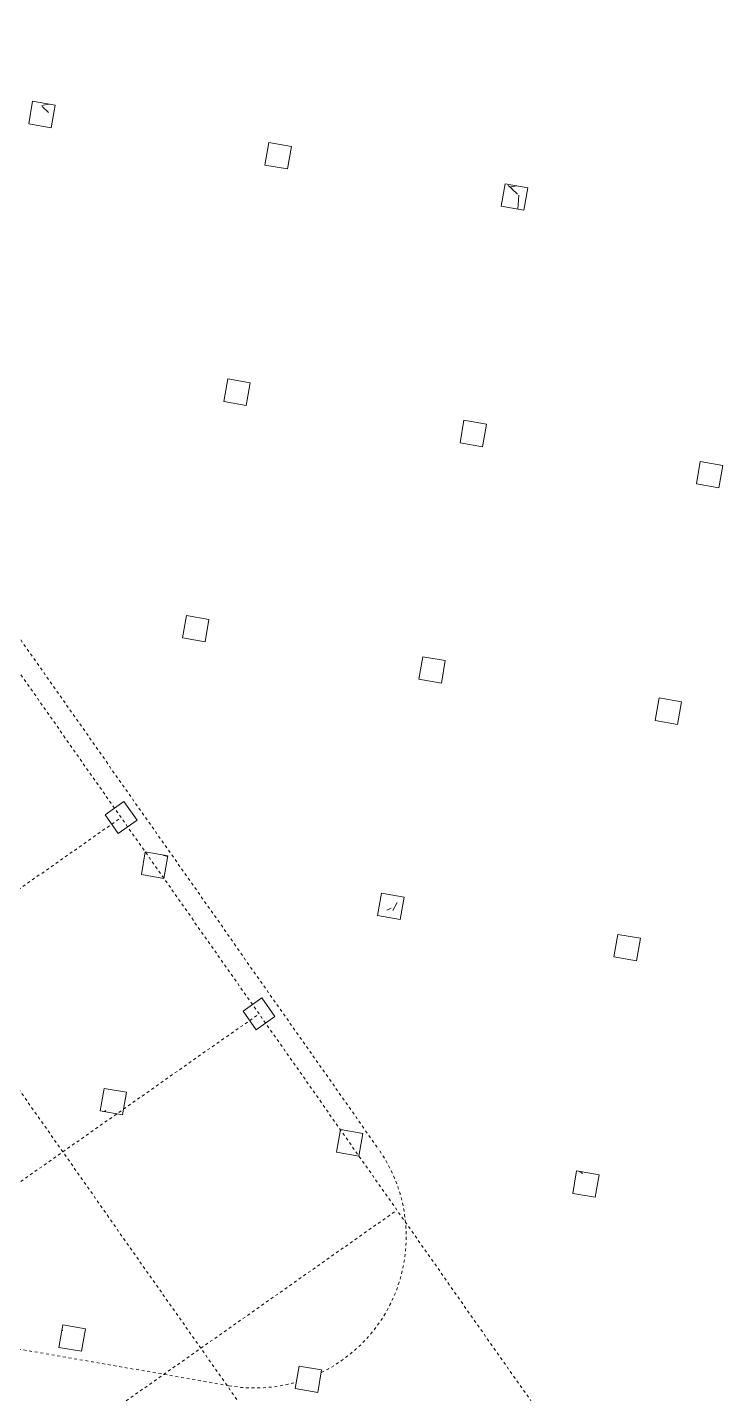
# Model space of a CAD drawing. Extents: x 274235 to 276654, y 142848 to 144425.
# Drawn here: x 276277.03 to 276301.45, y 143025.47 to 143073.29 of the extents above; entities that cross this region are included whole.
import ezdxf

# ---------------------------------------------------------------- set-up
doc = ezdxf.new("R2010")
doc.units = 0
doc.header["$LTSCALE"] = 1.5
doc.linetypes.add('ACM-G-CENTER', pattern=[50.8, 31.75, -6.35, 6.35, -6.35])
doc.linetypes.add('ACM-G-HIDDEN2', pattern=[4.7625, 3.175, -1.5875])
doc.layers.get('0').update_dxf_attribs({"linetype": 'CONTINUOUS', "lineweight": 0})
for name, color, linetype, lineweight in [('_ACM-A-DETL', 7, 'CONTINUOUS', 5), ('_ACM-A-GRID', 3, 'CONTINUOUS', 5), ('_ACM-S-STRU-CLOS', 5, 'CONTINUOUS', 5)]:
    doc.layers.add(name, color=color, linetype=linetype, lineweight=lineweight)

# ---------------------------------------------------------------- blocks, each defined once
blk = doc.blocks.new('M_Concrete-Rectangular-Column - 800 x 800mm-V410-B1_Working')
at = {"layer": '_ACM-S-STRU-CLOS'}
h = blk.add_hatch(dxfattribs=at)
h.set_pattern_fill('FP_263', color=256, style=0, pattern_type=2)
h.set_pattern_definition([(50, (-1033804, -671604.6), (3643.682, -318.781), [381, -4191]), (355, (-1033804, -671604.6), (-704.856, 3821.136), [304.8, -3352.8]), (100.451, (-1033500.5, -671631), (2938.852, 3502.332), [323.8, -3561.801]), (46.184, (-1033804, -670588.6), (5421.582, -840.855), [571.5, -6286.5]), (96.636, (-1033352.3, -670658.6), (4748.051, 4948.551), [485.7, -5342.702]), (351.184, (-1033804, -670588.6), (4748.1, 4948.506), [457.2, -5029.2]), (21, (-1033296, -670842.6), (3032.288, -2045.3045), [381, -4191]), (326, (-1033296, -670842.6), (1236.042, 3683.762), [304.8, -3352.8]), (71.451, (-1033043.4, -671013), (4268.343, 1638.425), [323.8, -3561.801]), (37.5, (-1033804.1, -671604.6), (61.772, 1691.1008), [167.64, -3144.52, 167.64, -6601.46]), (37.5, (-1033804.1, -671604.6), (61.772, 1691.1008), [-3479.8, -3235.96, 167.64, -3197.86]), (7.5, (-1033804.1, -671604.6), (1336.3933, 2003.6115), [167.64, -1772.92, 167.64, -4351.02]), (7.5, (-1033804.1, -671604.6), (1336.3933, 2003.6115), [-2108.2, -3068.32, 167.64, -1115.06]), (327.5, (-1034937, -671604.6), (2711.8178, -114.5786), [167.64, -1102.36, -9220.2]), (327.5, (-1034937, -671604.6), (2711.8178, -114.5786), [-1270, 167.64, -3794.76, -5257.8]), (327.5, (-1034937, -671604.6), (2711.8178, -114.5786), [-5232.4, 167.64, -5090.16]), (317.5, (-1035445, -671604.6), (2962.5856, 508.5334), [167.64, -1483.36, -6365.24]), (317.5, (-1035445, -671604.6), (2962.5856, 508.5334), [-1651, 167.64, -2463.8, -3733.8]), (317.5, (-1035445, -671604.6), (2962.5856, 508.5334), [-4282.44, 167.64, -3566.16])])
h.paths.add_polyline_path([(400, -400), (400, 400), (-400, 400), (-400, -400)])
at = {"layer": '_ACM-A-DETL', "color": 250}
for p, q in [((400, 400), (-400, 400)), ((-400, 400), (-400, -400)), ((400, -400), (400, 400)), ((-400, -400), (400, -400))]:
    blk.add_line(p, q, dxfattribs=at)
blk = doc.blocks.new('M_Concrete-Rectangular-Column - 800 x 800mm-V417-B1_Working')
at = {"layer": '_ACM-A-DETL', "color": 250}
for p, q in [((400, 400), (-400, 400)), ((-400, 400), (-400, -400)), ((400, -400), (400, 400)), ((-400, -400), (400, -400))]:
    blk.add_line(p, q, dxfattribs=at)
blk = doc.blocks.new('M_Concrete-Rectangular-Column - 800 x 800mm-V418-B1_Working')
at = {"layer": '_ACM-A-DETL', "color": 250}
for p, q in [((400, 400), (-400, 400)), ((-400, 400), (-400, -400)), ((400, -400), (400, 400)), ((-400, -400), (400, -400))]:
    blk.add_line(p, q, dxfattribs=at)
blk = doc.blocks.new('M_Concrete-Rectangular-Column - 800 x 800mm-V419-B1_Working')
at = {"layer": '_ACM-S-STRU-CLOS'}
h = blk.add_hatch(dxfattribs=at)
h.set_pattern_fill('FP_267', color=256, style=0, pattern_type=2)
h.set_pattern_definition([(50, (-1042204, -654804.6), (3643.682, -318.781), [381, -4191]), (355, (-1042204, -654804.6), (-704.856, 3821.136), [304.8, -3352.8]), (100.451, (-1041900.5, -654831), (2938.852, 3502.332), [323.8, -3561.801]), (46.184, (-1042204, -653788.6), (5421.582, -840.855), [571.5, -6286.5]), (96.636, (-1041752.3, -653858.6), (4748.051, 4948.551), [485.7, -5342.702]), (351.184, (-1042204, -653788.6), (4748.1, 4948.506), [457.2, -5029.2]), (21, (-1041696, -654042.6), (3032.288, -2045.3045), [381, -4191]), (326, (-1041696, -654042.6), (1236.042, 3683.762), [304.8, -3352.8]), (71.451, (-1041443.4, -654213), (4268.343, 1638.425), [323.8, -3561.801]), (37.5, (-1042204.1, -654804.6), (61.772, 1691.1008), [167.64, -3144.52, 167.64, -6601.46]), (37.5, (-1042204.1, -654804.6), (61.772, 1691.1008), [-3479.8, -3235.96, 167.64, -3197.86]), (7.5, (-1042204.1, -654804.6), (1336.3933, 2003.6115), [167.64, -1772.92, 167.64, -4351.02]), (7.5, (-1042204.1, -654804.6), (1336.3933, 2003.6115), [-2108.2, -3068.32, 167.64, -1115.06]), (327.5, (-1043337, -654804.6), (2711.8178, -114.5786), [167.64, -1102.36, -9220.2]), (327.5, (-1043337, -654804.6), (2711.8178, -114.5786), [-1270, 167.64, -3794.76, -5257.8]), (327.5, (-1043337, -654804.6), (2711.8178, -114.5786), [-5232.4, 167.64, -5090.16]), (317.5, (-1043845, -654804.6), (2962.5856, 508.5334), [167.64, -1483.36, -6365.24]), (317.5, (-1043845, -654804.6), (2962.5856, 508.5334), [-1651, 167.64, -2463.8, -3733.8]), (317.5, (-1043845, -654804.6), (2962.5856, 508.5334), [-4282.44, 167.64, -3566.16])])
h.paths.add_polyline_path([(400, -400), (400, 400), (-400, 400), (-400, -400)])
at = {"layer": '_ACM-A-DETL', "color": 250}
for p, q in [((400, 400), (-400, 400)), ((-400, 400), (-400, -400)), ((400, -400), (400, 400)), ((-400, -400), (400, -400))]:
    blk.add_line(p, q, dxfattribs=at)
blk = doc.blocks.new('M_Concrete-Rectangular-Column - 800 x 800mm-V420-B1_Working')
at = {"layer": '_ACM-S-STRU-CLOS'}
h = blk.add_hatch(dxfattribs=at)
h.set_pattern_fill('FP_268', color=256, style=0, pattern_type=2)
h.set_pattern_definition([(50, (-1042204, -646404.6), (3643.682, -318.781), [381, -4191]), (355, (-1042204, -646404.6), (-704.856, 3821.136), [304.8, -3352.8]), (100.451, (-1041900.5, -646431), (2938.852, 3502.332), [323.8, -3561.801]), (46.184, (-1042204, -645388.6), (5421.582, -840.855), [571.5, -6286.5]), (96.636, (-1041752.3, -645458.6), (4748.051, 4948.551), [485.7, -5342.702]), (351.184, (-1042204, -645388.6), (4748.1, 4948.506), [457.2, -5029.2]), (21, (-1041696, -645642.6), (3032.288, -2045.3045), [381, -4191]), (326, (-1041696, -645642.6), (1236.042, 3683.762), [304.8, -3352.8]), (71.451, (-1041443.4, -645813), (4268.343, 1638.425), [323.8, -3561.801]), (37.5, (-1042204.1, -646404.6), (61.772, 1691.1008), [167.64, -3144.52, 167.64, -6601.46]), (37.5, (-1042204.1, -646404.6), (61.772, 1691.1008), [-3479.8, -3235.96, 167.64, -3197.86]), (7.5, (-1042204.1, -646404.6), (1336.3933, 2003.6115), [167.64, -1772.92, 167.64, -4351.02]), (7.5, (-1042204.1, -646404.6), (1336.3933, 2003.6115), [-2108.2, -3068.32, 167.64, -1115.06]), (327.5, (-1043337, -646404.6), (2711.8178, -114.5786), [167.64, -1102.36, -9220.2]), (327.5, (-1043337, -646404.6), (2711.8178, -114.5786), [-1270, 167.64, -3794.76, -5257.8]), (327.5, (-1043337, -646404.6), (2711.8178, -114.5786), [-5232.4, 167.64, -5090.16]), (317.5, (-1043845, -646404.6), (2962.5856, 508.5334), [167.64, -1483.36, -6365.24]), (317.5, (-1043845, -646404.6), (2962.5856, 508.5334), [-1651, 167.64, -2463.8, -3733.8]), (317.5, (-1043845, -646404.6), (2962.5856, 508.5334), [-4282.44, 167.64, -3566.16])])
h.paths.add_polyline_path([(400, -400), (400, 400), (-400, 400), (-400, -400)])
at = {"layer": '_ACM-A-DETL', "color": 250}
for p, q in [((400, 400), (-400, 400)), ((-400, 400), (-400, -400)), ((400, -400), (400, 400)), ((-400, -400), (400, -400))]:
    blk.add_line(p, q, dxfattribs=at)
blk = doc.blocks.new('M_Concrete-Rectangular-Column - 800 x 800mm-V426-B1_Working')
at = {"layer": '_ACM-S-STRU-CLOS'}
h = blk.add_hatch(dxfattribs=at)
h.set_pattern_fill('FP_272', color=256, style=0, pattern_type=2)
h.set_pattern_definition([(50, (-1050604, -671604.6), (3643.682, -318.781), [381, -4191]), (355, (-1050604, -671604.6), (-704.856, 3821.136), [304.8, -3352.8]), (100.451, (-1050300.5, -671631), (2938.852, 3502.332), [323.8, -3561.801]), (46.184, (-1050604, -670588.6), (5421.582, -840.855), [571.5, -6286.5]), (96.636, (-1050152.3, -670658.6), (4748.051, 4948.551), [485.7, -5342.702]), (351.184, (-1050604, -670588.6), (4748.1, 4948.506), [457.2, -5029.2]), (21, (-1050096, -670842.6), (3032.288, -2045.3045), [381, -4191]), (326, (-1050096, -670842.6), (1236.042, 3683.762), [304.8, -3352.8]), (71.451, (-1049843.4, -671013), (4268.343, 1638.425), [323.8, -3561.801]), (37.5, (-1050604.1, -671604.6), (61.772, 1691.1008), [167.64, -3144.52, 167.64, -6601.46]), (37.5, (-1050604.1, -671604.6), (61.772, 1691.1008), [-3479.8, -3235.96, 167.64, -3197.86]), (7.5, (-1050604.1, -671604.6), (1336.3933, 2003.6115), [167.64, -1772.92, 167.64, -4351.02]), (7.5, (-1050604.1, -671604.6), (1336.3933, 2003.6115), [-2108.2, -3068.32, 167.64, -1115.06]), (327.5, (-1051737, -671604.6), (2711.8178, -114.5786), [167.64, -1102.36, -9220.2]), (327.5, (-1051737, -671604.6), (2711.8178, -114.5786), [-1270, 167.64, -3794.76, -5257.8]), (327.5, (-1051737, -671604.6), (2711.8178, -114.5786), [-5232.4, 167.64, -5090.16]), (317.5, (-1052245, -671604.6), (2962.5856, 508.5334), [167.64, -1483.36, -6365.24]), (317.5, (-1052245, -671604.6), (2962.5856, 508.5334), [-1651, 167.64, -2463.8, -3733.8]), (317.5, (-1052245, -671604.6), (2962.5856, 508.5334), [-4282.44, 167.64, -3566.16])])
h.paths.add_polyline_path([(400, -400), (400, 400), (-400, 400), (-400, -400)])
at = {"layer": '_ACM-A-DETL', "color": 250}
for p, q in [((400, 400), (-400, 400)), ((-400, 400), (-400, -400)), ((400, -400), (400, 400)), ((-400, -400), (400, -400))]:
    blk.add_line(p, q, dxfattribs=at)
blk = doc.blocks.new('M_Concrete-Rectangular-Column - 800 x 800mm-V427-B1_Working')
at = {"layer": '_ACM-S-STRU-CLOS'}
h = blk.add_hatch(dxfattribs=at)
h.set_pattern_fill('FP_273', color=256, style=0, pattern_type=2)
h.set_pattern_definition([(50, (-1050604, -663204.6), (3643.682, -318.781), [381, -4191]), (355, (-1050604, -663204.6), (-704.856, 3821.136), [304.8, -3352.8]), (100.451, (-1050300.5, -663231), (2938.852, 3502.332), [323.8, -3561.801]), (46.184, (-1050604, -662188.6), (5421.582, -840.855), [571.5, -6286.5]), (96.636, (-1050152.3, -662258.6), (4748.051, 4948.551), [485.7, -5342.702]), (351.184, (-1050604, -662188.6), (4748.1, 4948.506), [457.2, -5029.2]), (21, (-1050096, -662442.6), (3032.288, -2045.3045), [381, -4191]), (326, (-1050096, -662442.6), (1236.042, 3683.762), [304.8, -3352.8]), (71.451, (-1049843.4, -662613), (4268.343, 1638.425), [323.8, -3561.801]), (37.5, (-1050604.1, -663204.6), (61.772, 1691.1008), [167.64, -3144.52, 167.64, -6601.46]), (37.5, (-1050604.1, -663204.6), (61.772, 1691.1008), [-3479.8, -3235.96, 167.64, -3197.86]), (7.5, (-1050604.1, -663204.6), (1336.3933, 2003.6115), [167.64, -1772.92, 167.64, -4351.02]), (7.5, (-1050604.1, -663204.6), (1336.3933, 2003.6115), [-2108.2, -3068.32, 167.64, -1115.06]), (327.5, (-1051737, -663204.6), (2711.8178, -114.5786), [167.64, -1102.36, -9220.2]), (327.5, (-1051737, -663204.6), (2711.8178, -114.5786), [-1270, 167.64, -3794.76, -5257.8]), (327.5, (-1051737, -663204.6), (2711.8178, -114.5786), [-5232.4, 167.64, -5090.16]), (317.5, (-1052245, -663204.6), (2962.5856, 508.5334), [167.64, -1483.36, -6365.24]), (317.5, (-1052245, -663204.6), (2962.5856, 508.5334), [-1651, 167.64, -2463.8, -3733.8]), (317.5, (-1052245, -663204.6), (2962.5856, 508.5334), [-4282.44, 167.64, -3566.16])])
h.paths.add_polyline_path([(400, -400), (400, 400), (-400, 400), (-400, -400)])
at = {"layer": '_ACM-A-DETL', "color": 250}
for p, q in [((400, 400), (-400, 400)), ((-400, 400), (-400, -400)), ((400, -400), (400, 400)), ((-400, -400), (400, -400))]:
    blk.add_line(p, q, dxfattribs=at)
blk = doc.blocks.new('M_Concrete-Rectangular-Column - 800 x 800mm-V428-B1_Working')
at = {"layer": '_ACM-A-DETL', "color": 250}
for p, q in [((400, 400), (-400, 400)), ((-400, 400), (-400, -400)), ((400, -400), (400, 400)), ((-400, -400), (400, -400))]:
    blk.add_line(p, q, dxfattribs=at)
blk = doc.blocks.new('M_Concrete-Rectangular-Column - 800 x 800mm-V429-B1_Working')
at = {"layer": '_ACM-S-STRU-CLOS'}
h = blk.add_hatch(dxfattribs=at)
h.set_pattern_fill('FP_274', color=256, style=0, pattern_type=2)
h.set_pattern_definition([(50, (-1050604, -646404.6), (3643.682, -318.781), [381, -4191]), (355, (-1050604, -646404.6), (-704.856, 3821.136), [304.8, -3352.8]), (100.451, (-1050300.5, -646431), (2938.852, 3502.332), [323.8, -3561.801]), (46.184, (-1050604, -645388.6), (5421.582, -840.855), [571.5, -6286.5]), (96.636, (-1050152.3, -645458.6), (4748.051, 4948.551), [485.7, -5342.702]), (351.184, (-1050604, -645388.6), (4748.1, 4948.506), [457.2, -5029.2]), (21, (-1050096, -645642.6), (3032.288, -2045.3045), [381, -4191]), (326, (-1050096, -645642.6), (1236.042, 3683.762), [304.8, -3352.8]), (71.451, (-1049843.4, -645813), (4268.343, 1638.425), [323.8, -3561.801]), (37.5, (-1050604.1, -646404.6), (61.772, 1691.1008), [167.64, -3144.52, 167.64, -6601.46]), (37.5, (-1050604.1, -646404.6), (61.772, 1691.1008), [-3479.8, -3235.96, 167.64, -3197.86]), (7.5, (-1050604.1, -646404.6), (1336.3933, 2003.6115), [167.64, -1772.92, 167.64, -4351.02]), (7.5, (-1050604.1, -646404.6), (1336.3933, 2003.6115), [-2108.2, -3068.32, 167.64, -1115.06]), (327.5, (-1051737, -646404.6), (2711.8178, -114.5786), [167.64, -1102.36, -9220.2]), (327.5, (-1051737, -646404.6), (2711.8178, -114.5786), [-1270, 167.64, -3794.76, -5257.8]), (327.5, (-1051737, -646404.6), (2711.8178, -114.5786), [-5232.4, 167.64, -5090.16]), (317.5, (-1052245, -646404.6), (2962.5856, 508.5334), [167.64, -1483.36, -6365.24]), (317.5, (-1052245, -646404.6), (2962.5856, 508.5334), [-1651, 167.64, -2463.8, -3733.8]), (317.5, (-1052245, -646404.6), (2962.5856, 508.5334), [-4282.44, 167.64, -3566.16])])
h.paths.add_polyline_path([(400, -400), (400, 400), (-400, 400), (-400, -400)])
at = {"layer": '_ACM-A-DETL', "color": 250}
for p, q in [((400, 400), (-400, 400)), ((-400, 400), (-400, -400)), ((400, -400), (400, 400)), ((-400, -400), (400, -400))]:
    blk.add_line(p, q, dxfattribs=at)
blk = doc.blocks.new('M_Concrete-Rectangular-Column - 800 x 800mm-V431-B1_Working')
at = {"layer": '_ACM-S-STRU-CLOS'}
h = blk.add_hatch(dxfattribs=at)
h.set_pattern_fill('FP_276', color=256, style=0, pattern_type=2)
h.set_pattern_definition([(50, (-1042204, -638004.6), (3643.682, -318.781), [381, -4191]), (355, (-1042204, -638004.6), (-704.856, 3821.136), [304.8, -3352.8]), (100.451, (-1041900.5, -638031), (2938.852, 3502.332), [323.8, -3561.801]), (46.184, (-1042204, -636988.6), (5421.582, -840.855), [571.5, -6286.5]), (96.636, (-1041752.3, -637058.6), (4748.051, 4948.551), [485.7, -5342.702]), (351.184, (-1042204, -636988.6), (4748.1, 4948.506), [457.2, -5029.2]), (21, (-1041696, -637242.6), (3032.288, -2045.3045), [381, -4191]), (326, (-1041696, -637242.6), (1236.042, 3683.762), [304.8, -3352.8]), (71.451, (-1041443.4, -637413), (4268.343, 1638.425), [323.8, -3561.801]), (37.5, (-1042204.1, -638004.6), (61.772, 1691.1008), [167.64, -3144.52, 167.64, -6601.46]), (37.5, (-1042204.1, -638004.6), (61.772, 1691.1008), [-3479.8, -3235.96, 167.64, -3197.86]), (7.5, (-1042204.1, -638004.6), (1336.3933, 2003.6115), [167.64, -1772.92, 167.64, -4351.02]), (7.5, (-1042204.1, -638004.6), (1336.3933, 2003.6115), [-2108.2, -3068.32, 167.64, -1115.06]), (327.5, (-1043337, -638004.6), (2711.8178, -114.5786), [167.64, -1102.36, -9220.2]), (327.5, (-1043337, -638004.6), (2711.8178, -114.5786), [-1270, 167.64, -3794.76, -5257.8]), (327.5, (-1043337, -638004.6), (2711.8178, -114.5786), [-5232.4, 167.64, -5090.16]), (317.5, (-1043845, -638004.6), (2962.5856, 508.5334), [167.64, -1483.36, -6365.24]), (317.5, (-1043845, -638004.6), (2962.5856, 508.5334), [-1651, 167.64, -2463.8, -3733.8]), (317.5, (-1043845, -638004.6), (2962.5856, 508.5334), [-4282.44, 167.64, -3566.16])])
h.paths.add_polyline_path([(400, -400), (400, 400), (-400, 400), (-400, -400)])
at = {"layer": '_ACM-A-DETL', "color": 250}
for p, q in [((400, 400), (-400, 400)), ((-400, 400), (-400, -400)), ((400, -400), (400, 400)), ((-400, -400), (400, -400))]:
    blk.add_line(p, q, dxfattribs=at)
blk = doc.blocks.new('M_Concrete-Rectangular-Column - 800 x 800mm-V432-B1_Working')
at = {"layer": '_ACM-A-DETL', "color": 250}
for p, q in [((400, 400), (-400, 400)), ((-400, 400), (-400, -400)), ((400, -400), (400, 400)), ((-400, -400), (400, -400))]:
    blk.add_line(p, q, dxfattribs=at)
blk = doc.blocks.new('M_Concrete-Rectangular-Column - 800 x 800mm-V434-B1_Working')
at = {"layer": '_ACM-A-DETL', "color": 250}
for p, q in [((400, 400), (-400, 400)), ((-400, 400), (-400, -400)), ((400, -400), (400, 400)), ((-400, -400), (400, -400))]:
    blk.add_line(p, q, dxfattribs=at)
blk = doc.blocks.new('M_Concrete-Rectangular-Column - 800 x 800mm-V971-B1_Working')
at = {"layer": '_ACM-A-DETL', "color": 250}
for p, q in [((400, 400), (-400, 400)), ((-400, 400), (-400, -400)), ((400, -400), (400, 400)), ((-400, -400), (400, -400))]:
    blk.add_line(p, q, dxfattribs=at)
blk = doc.blocks.new('M_Concrete-Rectangular-Column - 800 x 800mm-V972-B1_Working')
at = {"layer": '_ACM-A-DETL', "color": 250}
for p, q in [((400, 400), (-400, 400)), ((-400, 400), (-400, -400)), ((400, -400), (400, 400)), ((-400, -400), (400, -400))]:
    blk.add_line(p, q, dxfattribs=at)
blk = doc.blocks.new('M_Concrete-Rectangular-Column - 800 x 800mm-V973-B1_Working')
at = {"layer": '_ACM-A-DETL', "color": 250}
for p, q in [((400, 400), (-400, 400)), ((-400, 400), (-400, -400)), ((400, -400), (400, 400)), ((-400, -400), (400, -400))]:
    blk.add_line(p, q, dxfattribs=at)
blk = doc.blocks.new('M_Concrete-Rectangular-Column - 800 x 800mm-V974-B1_Working')
at = {"layer": '_ACM-S-STRU-CLOS'}
h = blk.add_hatch(dxfattribs=at)
h.set_pattern_fill('FP_604', color=256, style=0, pattern_type=2)
h.set_pattern_definition([(50, (-1059004, -638004.6), (3643.682, -318.781), [381, -4191]), (355, (-1059004, -638004.6), (-704.856, 3821.136), [304.8, -3352.8]), (100.451, (-1058700.5, -638031), (2938.852, 3502.332), [323.8, -3561.801]), (46.184, (-1059004, -636988.6), (5421.582, -840.855), [571.5, -6286.5]), (96.636, (-1058552.3, -637058.6), (4748.051, 4948.551), [485.7, -5342.702]), (351.184, (-1059004, -636988.6), (4748.1, 4948.506), [457.2, -5029.2]), (21, (-1058496, -637242.6), (3032.288, -2045.3045), [381, -4191]), (326, (-1058496, -637242.6), (1236.042, 3683.762), [304.8, -3352.8]), (71.451, (-1058243.4, -637413), (4268.343, 1638.425), [323.8, -3561.801]), (37.5, (-1059004.1, -638004.6), (61.772, 1691.1008), [167.64, -3144.52, 167.64, -6601.46]), (37.5, (-1059004.1, -638004.6), (61.772, 1691.1008), [-3479.8, -3235.96, 167.64, -3197.86]), (7.5, (-1059004.1, -638004.6), (1336.3933, 2003.6115), [167.64, -1772.92, 167.64, -4351.02]), (7.5, (-1059004.1, -638004.6), (1336.3933, 2003.6115), [-2108.2, -3068.32, 167.64, -1115.06]), (327.5, (-1060137, -638004.6), (2711.8178, -114.5786), [167.64, -1102.36, -9220.2]), (327.5, (-1060137, -638004.6), (2711.8178, -114.5786), [-1270, 167.64, -3794.76, -5257.8]), (327.5, (-1060137, -638004.6), (2711.8178, -114.5786), [-5232.4, 167.64, -5090.16]), (317.5, (-1060645, -638004.6), (2962.5856, 508.5334), [167.64, -1483.36, -6365.24]), (317.5, (-1060645, -638004.6), (2962.5856, 508.5334), [-1651, 167.64, -2463.8, -3733.8]), (317.5, (-1060645, -638004.6), (2962.5856, 508.5334), [-4282.44, 167.64, -3566.16])])
h.paths.add_polyline_path([(400, -400), (400, 400), (-400, 400), (-400, -400)])
at = {"layer": '_ACM-A-DETL', "color": 250}
for p, q in [((400, 400), (-400, 400)), ((-400, 400), (-400, -400)), ((400, -400), (400, 400)), ((-400, -400), (400, -400))]:
    blk.add_line(p, q, dxfattribs=at)
blk = doc.blocks.new('M_Concrete-Rectangular-Column - 800 x 800mm-V1089-B1_Working')
at = {"layer": '_ACM-S-STRU-CLOS'}
h = blk.add_hatch(dxfattribs=at)
h.set_pattern_fill('FP_682', color=256, style=0, pattern_type=2)
h.set_pattern_definition([(230, (1042204, 629604.6), (-3643.682, 318.781), [381, -4191]), (175, (1042204, 629604.6), (704.856, -3821.136), [304.8, -3352.8]), (280.451, (1041900.5, 629631), (-2938.852, -3502.332), [323.8, -3561.801]), (226.184, (1042204, 628588.6), (-5421.582, 840.855), [571.5, -6286.5]), (276.636, (1041752.3, 628658.6), (-4748.051, -4948.551), [485.7, -5342.702]), (171.184, (1042204, 628588.6), (-4748.1, -4948.506), [457.2, -5029.2]), (201, (1041696, 628842.6), (-3032.288, 2045.3045), [381, -4191]), (146, (1041696, 628842.6), (-1236.042, -3683.762), [304.8, -3352.8]), (251.451, (1041443.4, 629013), (-4268.343, -1638.425), [323.8, -3561.801]), (217.5, (1042204.1, 629604.6), (-61.772, -1691.1008), [167.64, -3144.52, 167.64, -6601.46]), (217.5, (1042204.1, 629604.6), (-61.772, -1691.1008), [-3479.8, -3235.96, 167.64, -3197.86]), (187.5, (1042204.1, 629604.6), (-1336.3933, -2003.6115), [167.64, -1772.92, 167.64, -4351.02]), (187.5, (1042204.1, 629604.6), (-1336.3933, -2003.6115), [-2108.2, -3068.32, 167.64, -1115.06]), (147.5, (1043337, 629604.6), (-2711.8178, 114.5786), [167.64, -1102.36, 167.64, -9052.56]), (147.5, (1043337, 629604.6), (-2711.8178, 114.5786), [-1437.64, -3794.76, 167.64, -5090.16]), (137.5, (1043845, 629604.6), (-2962.5856, -508.5334), [167.64, -1483.36, 167.64, -6197.6]), (137.5, (1043845, 629604.6), (-2962.5856, -508.5334), [-1818.64, -2463.8, 167.64, -3566.16])])
h.paths.add_polyline_path([(-400, 400), (-400, -400), (400, -400), (400, 400)])
at = {"layer": '_ACM-A-DETL', "color": 250}
for p, q in [((-400, 400), (400, 400)), ((-400, -400), (-400, 400)), ((400, 400), (400, -400)), ((400, -400), (-400, -400))]:
    blk.add_line(p, q, dxfattribs=at)
blk = doc.blocks.new('M_Concrete-Rectangular-Column - 800 x 800mm-V1155-B1_Working')
at = {"layer": '_ACM-A-DETL', "color": 250}
for p, q in [((400, 400), (-400, 400)), ((-400, 400), (-400, -400)), ((400, -400), (400, 400)), ((-400, -400), (400, -400))]:
    blk.add_line(p, q, dxfattribs=at)
blk = doc.blocks.new('M_Concrete-Rectangular-Column - 800 x 800mm-V1156-B1_Working')
at = {"layer": '_ACM-S-STRU-CLOS'}
h = blk.add_hatch(dxfattribs=at)
h.set_pattern_fill('FP_720', color=256, style=0, pattern_type=2)
h.set_pattern_definition([(5, (-1194026.7, 286234.4), (2351.06, -2801.885), [381, -4191]), (310, (-1194026.7, 286234.4), (2203.542, 3200.36), [304.8, -3352.8]), (55.451, (-1193830.7, 286001), (4554.605, 398.44), [323.8, -3561.801]), (1.184, (-1193308.2, 286953), (3239.062, -4428.212), [571.5, -6286.5]), (51.636, (-1193038.3, 286584), (6856.534, 141.775), [485.7, -5342.702]), (306.184, (-1193308, 286953), (6856.536, 141.708), [457.2, -5029.2]), (336, (-1193128.6, 286414), (697.9026, -3590.4), [381, -4191]), (281, (-1193128.6, 286414), (3478.827, 1730.799), [304.8, -3352.8]), (26.451, (-1193070.5, 286114.8), (4176.715, -1859.633), [323.8, -3561.801]), (352.5, (-1194026.7, 286234.4), (1239.4683, 1152.1094), [167.64, -3144.52, 167.64, -6601.46]), (352.5, (-1194026.7, 286234.4), (1239.4683, 1152.1094), [-3479.8, -3235.96, 167.64, -3197.86]), (322.5, (-1194026.7, 286234.4), (2361.74, 471.7945), [167.64, -1772.92, 167.64, -4351.02]), (322.5, (-1194026.7, 286234.4), (2361.74, 471.7945), [-2108.2, -3068.32, 167.64, -1115.06]), (282.5, (-1194827.7, 287035.4), (1836.5254, -1998.5641), [167.64, -1102.36, -9220.2]), (282.5, (-1194827.7, 287035.4), (1836.5254, -1998.5641), [-1270, 167.64, -3794.76, -5257.8]), (282.5, (-1194827.7, 287035.4), (1836.5254, -1998.5641), [-5232.4, 167.64, -5090.16]), (272.5, (-1195187, 287394.6), (2454.452, -1735.277), [167.64, -1483.36, 167.64, -6197.6]), (272.5, (-1195187, 287394.6), (2454.452, -1735.277), [-1818.64, -2463.8, 167.64, -3566.16])])
h.paths.add_polyline_path([(-400, -400), (400, -400), (400, 400), (-400, 400)])
at = {"layer": '_ACM-A-DETL', "color": 250}
for p, q in [((400, 400), (-400, 400)), ((-400, 400), (-400, -400)), ((400, -400), (400, 400)), ((-400, -400), (400, -400))]:
    blk.add_line(p, q, dxfattribs=at)
blk = doc.blocks.new('BASEMENT20250512')
at = {"layer": '_ACM-A-DETL', "color": 250, "linetype": 'ACM-G-HIDDEN2'}
for p, q in [((1017704.1234, 671894.5151), (1051646.4068, 637952.2316)), ((1047898.7409, 628904.5657), (1009523.3017, 628904.5657))]:
    blk.add_line(p, q, dxfattribs=at)
for start, end in [(305.92497767, 45), (270, 295.84315802)]:
    blk.add_arc((1047898.7409, 634204.5657), 5300, start, end, dxfattribs=at)
at = {"layer": '_ACM-S-STRU-CLOS'}
for name, p in [('M_Concrete-Rectangular-Column - 800 x 800mm-V410-B1_Working', (1033804.1233, 671604.5656)), ('M_Concrete-Rectangular-Column - 800 x 800mm-V417-B1_Working', (1042204.1233, 671604.5656)), ('M_Concrete-Rectangular-Column - 800 x 800mm-V426-B1_Working', (1050604.1233, 671604.5656)), ('M_Concrete-Rectangular-Column - 800 x 800mm-V418-B1_Working', (1042204.1233, 663204.5656)), ('M_Concrete-Rectangular-Column - 800 x 800mm-V427-B1_Working', (1050604.1233, 663204.5656)), ('M_Concrete-Rectangular-Column - 800 x 800mm-V971-B1_Working', (1059004.1232, 663204.5656)), ('M_Concrete-Rectangular-Column - 800 x 800mm-V419-B1_Working', (1042204.1233, 654804.5656)), ('M_Concrete-Rectangular-Column - 800 x 800mm-V428-B1_Working', (1050604.1233, 654804.5656)), ('M_Concrete-Rectangular-Column - 800 x 800mm-V972-B1_Working', (1059004.1232, 654804.5656)), ('M_Concrete-Rectangular-Column - 800 x 800mm-V420-B1_Working', (1042204.1233, 646404.5657)), ('M_Concrete-Rectangular-Column - 800 x 800mm-V429-B1_Working', (1050604.1233, 646404.5657)), ('M_Concrete-Rectangular-Column - 800 x 800mm-V973-B1_Working', (1059004.1232, 646404.5657)), ('M_Concrete-Rectangular-Column - 800 x 800mm-V431-B1_Working', (1042204.1233, 638004.5657)), ('M_Concrete-Rectangular-Column - 800 x 800mm-V432-B1_Working', (1050604.1233, 638004.5657)), ('M_Concrete-Rectangular-Column - 800 x 800mm-V974-B1_Working', (1059004.1232, 638004.5657)), ('M_Concrete-Rectangular-Column - 800 x 800mm-V434-B1_Working', (1050604.1233, 629604.5657))]:
    blk.add_blockref(name, p, dxfattribs=at)
for name, p, rotation in [('M_Concrete-Rectangular-Column - 800 x 800mm-V1155-B1_Working', (1040762.9115, 647845.7782), 44.999999999994), ('M_Concrete-Rectangular-Column - 800 x 800mm-V1156-B1_Working', (1046702.6084, 641906.0812), 44.999999999994), ('M_Concrete-Rectangular-Column - 800 x 800mm-V1089-B1_Working', (1042204.1233, 629604.5657), 180)]:
    blk.add_blockref(name, p, dxfattribs=dict(at, rotation=rotation))
blk = doc.blocks.new('5f0512')
at = {"layer": '_ACM-A-GRID', "linetype": 'ACM-G-CENTER'}
for p, q in [((70257.2725, -112257.2722), (16800, -58799.9997)), ((64317.5756, -118196.9692), (10860.3031, -64739.6967)), ((16799.9999, -106317.5753), (40558.7877, -82558.7876)), ((22739.6969, -112257.2723), (46498.4846, -88498.4845)), ((28679.3938, -118196.9692), (52438.1816, -94438.1814))]:
    blk.add_line(p, q, dxfattribs=at)

msp = doc.modelspace()

# ---------------------------------------------------------------- block references
at = {"xscale": 0.0009999999999999994, "yscale": 0.001, "zscale": 0.001, "rotation": 350.1075696352769}
msp.add_blockref('BASEMENT20250512', (275143.722, 142586.221), dxfattribs=at)

# ---------------------------------------------------------------- next in the draw order: block references
msp.add_blockref('5f0512', (276254.538, 143133.932), dxfattribs=at)

doc.saveas('drawing.dxf')
